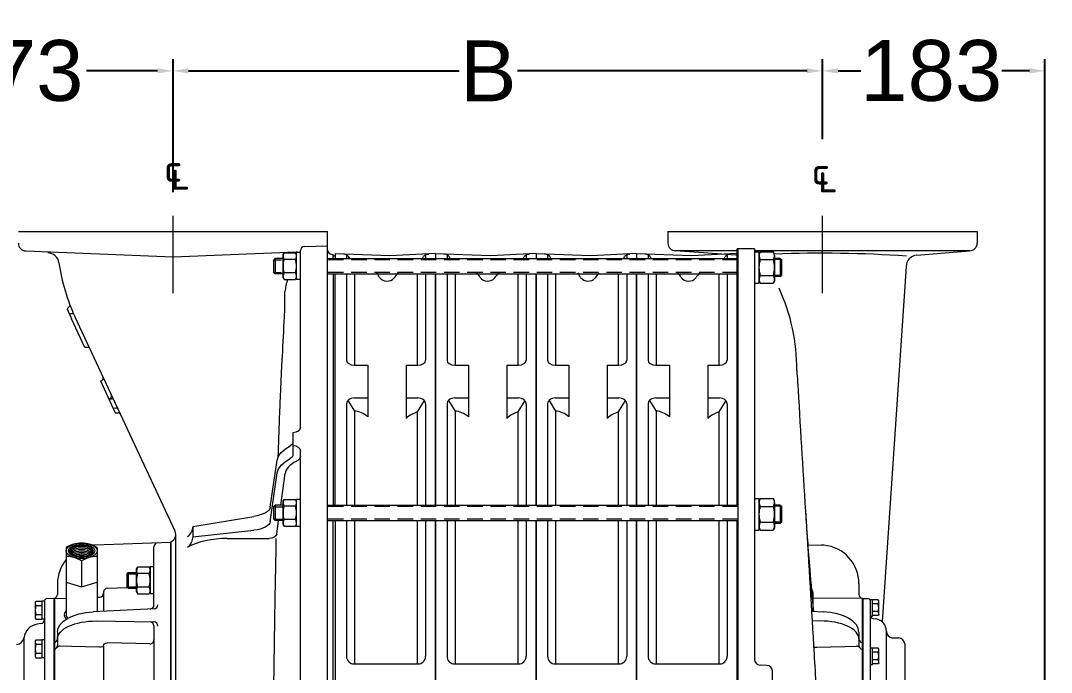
# Model space of a CAD drawing. Header units: millimetres. Extents: x -1229 to 6348, y -522 to 5252.
# Drawn here: x 1313 to 2159, y 1467 to 2003 of the extents above; entities that cross this region are included whole.
import ezdxf

# ---------------------------------------------------------------- set-up
doc = ezdxf.new("R2010")
doc.units = ezdxf.units.MM
doc.header["$LTSCALE"] = 25.4
doc.linetypes.add('CENTER', pattern=[2, 1.25, -0.25, 0.25, -0.25])
doc.linetypes.add('HIDDEN', pattern=[0.375, 0.25, -0.125])
doc.layers.get('Defpoints').update_dxf_attribs({"lineweight": 5})
for name, color, linetype, lineweight in [('CEN', 3, 'CENTER', 5), ('HID', 6, 'HIDDEN', 5), ('HID-HIDE', 6, 'HIDDEN', 5), ('OBJ', 7, 'Continuous', 5), ('TEXT', 104, 'Continuous', 5), ('TEXT @ 1', 104, 'Continuous', 5)]:
    doc.layers.add(name, color=color, linetype=linetype, lineweight=lineweight)
doc.styles.get("Standard").update_dxf_attribs({"font": 'arial.ttf'})
doc.dimstyles.new('STANDARD 2 PLCS$0', dxfattribs={"dimtxt": 25.4, "dimasz": 12.7, "dimexe": 9.525, "dimexo": 15.875, "dimgap": 5.08, "dimtad": 0, "dimzin": 4, "dimdsep": 46, "dimtxsty": 'Standard', "dimcen": 2.286, "dimaunit": 1, "dimadec": 0, "dimazin": 1, "dimtfac": 1, "dimtofl": 0, "dimtmove": 0, "dimatfit": 3, "dimfxl": 25.4, "dimtolj": 1, "dimtzin": 4, "dimarcsym": 0})
doc.dimstyles.new('STANDARD 2 PLCS$3', dxfattribs={"dimtxt": 25.4, "dimasz": 12.7, "dimexe": 4.572, "dimexo": 1.5875, "dimgap": 2.286, "dimtad": 0, "dimtih": 1, "dimtoh": 1, "dimzin": 4, "dimdsep": 46, "dimtxsty": 'Standard', "dimcen": 2.286, "dimaunit": 1, "dimadec": 0, "dimazin": 1, "dimtfac": 1, "dimtofl": 0, "dimtmove": 1, "dimatfit": 3, "dimfxl": 25.4, "dimtolj": 1, "dimtzin": 4, "dimarcsym": 0})

# ---------------------------------------------------------------- blocks, each defined once
blk = doc.blocks.new('discharge side view')
at = {"color": 7, "lineweight": 5}
blk.add_line((-123.44, 360.25), (-137.61, 360.25), dxfattribs=at)
at = {"lineweight": 5}
blk.add_arc((-246.58, 261.69), 158.01, 359.52057, 24.79754, dxfattribs=at)
at = {"layer": 'CEN', "color": 5, "lineweight": 5, "ltscale": 2}
blk.add_line((-67.46, 323.85), (-67.46, 391.16), dxfattribs=at)
at = {"layer": 'HID-HIDE', "lineweight": 5}
for p, q in [((-101.23, 351.54), (-106.85, 351.54)), ((-101.23, 338.43), (-106.85, 338.43)), ((-101.23, 148.79), (-106.85, 148.79)), ((-101.23, 135.67), (-106.85, 135.67))]:
    blk.add_line(p, q, dxfattribs=at)
at = {"layer": 'HID-HIDE', "color": 7, "linetype": 'Continuous', "lineweight": 5, "ltscale": 2}
for p, q in [((-72.14, 33.1), (-49.17, 33.63)), ((-35, 21.08), (-35, -73.26)), ((-34.65, 21.08), (-34.65, -73.15))]:
    blk.add_line(p, q, dxfattribs=at)
blk.add_ellipse((-72.29, 33.99), major_axis=(3.1, 0), ratio=0.285548, start_param=3.768141, end_param=4.759531, dxfattribs=at)
at = {"layer": 'OBJ', "lineweight": 5}
for p, q in [((-194.46, 374.65), (59.54, 374.65)), ((59.54, 374.65), (59.54, 365.12)), ((53.19, 358.77), (-123.44, 358.77)), ((9.95, 355.07), (53.19, 358.77)), ((-102.16, 352.48), (-106.85, 352.48)), ((-102.16, 352.48), (-100.97, 351.28)), ((-102.16, 352.48), (-102.16, 337.5)), ((-100.97, 338.69), (-100.97, 351.28)), ((-102.16, 337.5), (-100.97, 338.69)), ((1.13, 345.77), (-18.6, 54.02)), ((-102.16, 337.5), (-106.85, 337.5)), ((-102.16, 149.72), (-106.85, 149.72)), ((-102.16, 149.72), (-100.97, 148.52)), ((-102.16, 149.72), (-102.16, 134.74)), ((-100.97, 135.94), (-100.97, 148.52)), ((-102.16, 134.74), (-100.97, 135.94)), ((-102.16, 134.74), (-106.85, 134.74)), ((-34.65, -73.15), (-34.65, 73.15)), ((-34.65, 72.98), (-34.37, 72.98)), ((-34.37, 72.98), (-34.37, -72.98)), ((-29.33, 72.73), (-34.37, 72.91)), ((-28.17, -71.53), (-28.17, 72.31)), ((-28.17, 72.31), (-26.3, 72.31)), ((-26.3, 58.66), (-26.3, 72.31)), ((-21.8, 71.97), (-26.3, 71.97)), ((-21.8, 68.73), (-26.3, 68.73)), ((-21.3, 71.1), (-21.8, 71.97)), ((-21.3, 59.86), (-21.3, 71.1)), ((-21.8, 62.24), (-26.3, 62.24)), ((-21.3, 59.86), (-21.8, 58.99)), ((-28.17, 58.66), (-26.3, 58.66)), ((-21.8, 58.99), (-26.3, 58.99)), ((-25.94, 56.55), (-23.59, 56.22)), ((-14.99, -71.07), (-14.99, 46.33)), ((-10.17, 40.86), (-4.82, 40.67)), ((0, 35.68), (0, -35.68)), ((-28.17, 32.61), (-26.3, 32.61)), ((-26.3, 18.96), (-26.3, 32.61)), ((-21.8, 32.28), (-26.3, 32.28)), ((-21.8, 29.03), (-26.3, 29.03)), ((-21.3, 31.41), (-21.8, 32.28)), ((-21.3, 20.17), (-21.3, 31.41)), ((-28.17, 18.96), (-26.3, 18.96)), ((-21.8, 22.54), (-26.3, 22.54)), ((-21.8, 19.3), (-26.3, 19.3)), ((-21.3, 20.17), (-21.8, 19.3))]:
    blk.add_line(p, q, dxfattribs=at)
at = {"layer": 'OBJ', "color": 7, "lineweight": 5}
for p, q in [((-194.46, 374.65), (-194.46, 365.12)), ((-138.69, 355.15), (-188.11, 358.77)), ((-137.61, 358.77), (-188.11, 358.77)), ((-137.61, 149.72), (-137.61, 360.25)), ((-137.02, 360.25), (-137.02, -368.3)), ((-123.44, 360.25), (-123.44, 156.29)), ((-123.44, 357.97), (-119.65, 357.97)), ((-119.65, 356.23), (-118.64, 357.97)), ((-119.65, 357.97), (-119.65, 332.01)), ((-118.64, 357.97), (-114.71, 357.97)), ((-118.64, 357.97), (-107.85, 357.97)), ((-118.64, 351.48), (-107.85, 351.48)), ((-106.85, 354.75), (-106.85, 333.75)), ((-123.44, 332.01), (-119.65, 332.01)), ((-119.65, 333.75), (-118.64, 332.01)), ((-118.64, 338.5), (-107.85, 338.5)), ((-118.64, 332.01), (-107.85, 332.01)), ((-106.85, 333.75), (-107.85, 332.01)), ((-123.44, 156.29), (-123.44, 23.26)), ((-123.44, 155.21), (-119.65, 155.21)), ((-119.65, 153.47), (-118.64, 155.21)), ((-119.65, 155.21), (-119.65, 129.25)), ((-118.64, 155.21), (-114.71, 155.21)), ((-118.64, 155.21), (-107.85, 155.21)), ((-106.85, 153.47), (-107.85, 155.21)), ((-118.64, 148.72), (-107.85, 148.72)), ((-106.85, 151.99), (-106.85, 130.99)), ((-118.64, 135.74), (-107.85, 135.74)), ((-137.61, -130.67), (-137.61, 131.1)), ((-123.44, 129.25), (-119.65, 129.25)), ((-119.65, 130.99), (-118.64, 129.25)), ((-118.64, 129.25), (-107.85, 129.25)), ((-106.85, 130.99), (-107.85, 129.25)), ((-113.28, 18.08), (-118.62, 18.27)), ((-108.46, -12.23), (-108.46, 13.09))]:
    blk.add_line(p, q, dxfattribs=at)
at = {"layer": 'OBJ', "color": 7, "linetype": 'Continuous', "lineweight": 5}
for p, q in [((-79.81, 117.28), (-68.19, 116.87)), ((-37.54, 85.14), (-37.54, 76.47)), ((-75.39, 78.24), (-75.39, 62.59)), ((-35, 73.12), (-75.39, 73.41)), ((-35, 73.26), (-35, 21.08)), ((-34.65, 73.15), (-35, 73.15)), ((-34.65, 73.15), (-34.65, 21.08)), ((-76.54, 62.65), (-66.89, 62.19)), ((-69.29, 54.6), (-76.06, 54.48)), ((-37.54, 45.32), (-37.54, 34.48)), ((-49.17, 33.63), (-39.62, 33.85))]:
    blk.add_line(p, q, dxfattribs=at)
at = {"layer": 'OBJ', "lineweight": 5}
for points in [[(-88.58, 260.37, 0.000052), (-88.01, 251.08, 0.000051), (-81.48, 144.81, 0.005285), (-78.03, 96.91, 0.003158), (-74.96, 62.57, 0.003158)], [(-81.48, 144.81, -0.001333), (-81.04, 137.75, -0.000057), (-74.44, 27.41, 0.000233), (-72.81, 0.38, 0.000175), (-70.92, -30.71, 0.000051), (-64.39, -136.99, 0.005285), (-60.93, -184.88, 0.004801), (-56.11, -237.06, 0.046519)]]:
    blk.add_lwpolyline(points, format="xyb", dxfattribs=at)
at = {"layer": 'OBJ', "color": 7, "lineweight": 5}
for centre, radius, start, end in [((-188.11, 365.12), 6.35, 180, 270), ((-113.9, 354.72), 5.75, 154.38425, 214.38425), ((-112.59, 354.72), 5.75, 325.61575, 34.38425), ((-139.5, 345.53), 9.65, 78.75636, 85.18659), ((-98.17, 344.99), 21.48, 162.41205, 197.58795), ((-112.59, 354.72), 5.75, 325.61575, 0.31201), ((-128.32, 344.99), 21.48, 342.41205, 17.58795), ((-113.9, 335.25), 5.75, 145.61575, 205.61575), ((-112.59, 335.25), 5.75, 334.38425, 34.38425), ((-113.9, 151.96), 5.75, 154.38425, 214.38425), ((-112.59, 151.96), 5.75, 325.61575, 25.61575), ((-98.17, 142.23), 21.48, 162.41205, 197.58795), ((-112.59, 151.96), 5.75, 325.61575, 0.31201), ((-128.32, 142.23), 21.48, 342.41205, 17.58795), ((-113.9, 132.5), 5.75, 145.61575, 205.61575), ((-112.59, 132.5), 5.75, 334.38425, 34.38425), ((-118.45, 23.26), 5, 180, 268), ((-113.45, 13.09), 5, 0, 88)]:
    blk.add_arc(centre, radius, start, end, dxfattribs=at)
at = {"layer": 'OBJ', "lineweight": 5}
for centre, radius, start, end in [((53.19, 365.12), 6.35, 270, 0), ((-68.19, -650.79), 1007.54, 86.03861, 92.19884), ((10.78, 345.45), 9.65, 94.89591, 178.10531), ((-29.37, 71.53), 1.2, 0, 88), ((-24.17, 70.35), 2.87, 325.61575, 25.61575), ((-32.04, 65.48), 10.74, 342.41205, 17.58795), ((-24.17, 60.62), 2.87, 334.38425, 34.38425), ((-25.58, 59.12), 2.6, 180, 262), ((-24.98, 46.33), 9.99, 0, 82), ((-9.99, 45.85), 5, 180, 268), ((-5, 35.68), 5, 0, 88), ((-24.17, 30.66), 2.87, 325.61575, 25.61575), ((-32.04, 25.79), 10.74, 342.41205, 17.58795), ((-24.17, 20.92), 2.87, 334.38425, 34.38425)]:
    blk.add_arc(centre, radius, start, end, dxfattribs=at)
at = {"layer": 'OBJ', "color": 7, "linetype": 'Continuous', "lineweight": 5}
for centre, radius, start, end in [((-69.29, 85.14), 31.75, 84.83271, 88), ((-69.29, 85.14), 31.75, 0, 84.83271), ((-78.69, 78.24), 3.3, 0, 51.72704), ((-34.24, 76.47), 3.3, 180, 256.65764), ((-34.24, 39.98), 3.3, 180, 256.65764), ((-34.24, 34.48), 3.3, 180, 256.65764), ((-39.54, 30.55), 3.3, 36.58387, 91.31416)]:
    blk.add_arc(centre, radius, start, end, dxfattribs=at)
for centre, ratio, start_param, end_param in [((-69.29, 45.32), 0.532963, 0, 1.49504), ((-69.29, 39.82), 0.465526, 6.283185, 7.853982)]:
    blk.add_ellipse(centre, major_axis=(31.75, 0), ratio=ratio, start_param=start_param, end_param=end_param, dxfattribs=at)
blk = doc.blocks.new('INTER3')
at = {"layer": 'OBJ', "lineweight": 5}
for p, q in [((45.08, 709.91), (0, 711.44)), ((0, 711.44), (0, 707.7)), ((82.55, 711.65), (45.08, 709.91)), ((82.55, 711.65), (82.55, 708.7)), ((82.55, 711.22), (82.55, 707.7)), ((9.41, 710.59), (9.41, 707.7)), ((12.03, 707.7), (11.18, 709.34)), ((71.97, 707.7), (72.65, 709.17)), ((74.42, 710.42), (74.42, 707.7)), ((0, 504.94), (0, 695)), ((9.41, 695), (9.41, 624.19)), ((15.99, 695), (15.99, 619.99)), ((67.52, 695), (67.52, 619.99)), ((74.42, 695), (74.42, 624.19)), ((82.55, 695), (82.55, 504.94)), ((82.55, 505.15), (82.55, 695)), ((15.76, 619.99), (26.94, 619.99)), ((26.94, 619.99), (26.94, 577.5)), ((58.42, 619.99), (58.42, 576.23)), ((58.42, 619.99), (68.07, 619.99)), ((15.76, 593.05), (26.94, 593.05)), ((58.42, 593.05), (68.07, 593.05)), ((9.41, 588.29), (9.41, 504.94)), ((10.62, 591.08), (15.99, 582.32)), ((73.23, 591.06), (67.52, 581.53)), ((74.42, 588.29), (74.42, 504.94)), ((15.99, 582.32), (15.99, 504.94)), ((67.52, 581.53), (67.52, 504.94)), ((0, 492.24), (0, 218.2)), ((9.41, 492.24), (9.41, 380.83)), ((15.99, 492.24), (15.99, 374.48)), ((67.52, 492.24), (67.52, 374.48)), ((74.42, 492.24), (74.42, 380.83)), ((82.55, 218.2), (82.55, 492.24)), ((82.55, 492.24), (82.55, 218.41)), ((15.76, 374.48), (68.07, 374.48))]:
    blk.add_line(p, q, dxfattribs=at)
for centre, radius, start, end in [((6.69, 704.85), 6.35, 45, 88), ((77.14, 704.68), 6.35, 92, 135), ((8.44, 677.06), 31.84, 28.0626, 36.02995), ((79.05, 672.14), 36.2, 139.21703, 147.4137), ((42.72, 696.93), 7.88, 218.38679, 317.80734), ((15.76, 380.83), 6.35, 180, 270), ((68.07, 380.83), 6.35, 270, 0)]:
    blk.add_arc(centre, radius, start, end, dxfattribs=at)
for centre, major_axis, ratio, start_param, end_param in [((15.76, 624.19), (-6.35, 0), 0.661541, 0, 1.570796), ((68.07, 624.19), (6.35, 0), 0.661541, 4.712389, 6.283185), ((15.76, 588.29), (-6.35, 0), 0.749909, 4.712389, 6.283185), ((68.07, 588.29), (6.35, 0), 0.749909, 0, 1.570796), ((15, 540.99), (0, -41.36), 0.6141, 2.652302, 3.102686), ((72.9, 532.4), (0, 49.92), 0.605455, 0.178799, 0.499506)]:
    blk.add_ellipse(centre, major_axis=major_axis, ratio=ratio, start_param=start_param, end_param=end_param, dxfattribs=at)
blk = doc.blocks.new('*D23')
at = {"layer": 'Defpoints', "color": 0, "linetype": 'Continuous', "ltscale": 3, "transparency": 16777216}
for p in [(1971.4, 1961.52), (1438, 1894.61), (1971.4, 1894.17)]:
    blk.add_point(p, dxfattribs=at)
at = {"layer": 'TEXT', "color": 0, "linetype": 'Continuous', "lineweight": -2, "ltscale": 3, "transparency": 16777216}
for p, q in [((1438, 1910.49), (1438, 1971.04)), ((1971.4, 1910.05), (1971.4, 1971.04)), ((1450.7, 1961.52), (1672.95, 1961.52)), ((1958.7, 1961.52), (1720.87, 1961.52))]:
    blk.add_line(p, q, dxfattribs=at)
at = {"layer": 'TEXT', "color": 0, "linetype": 'Continuous', "ltscale": 3, "transparency": 16777216}
for points in [[(1450.7, 1963.64), (1450.7, 1959.4), (1438, 1961.52)], [(1958.7, 1963.64), (1958.7, 1959.4), (1971.4, 1961.52)]]:
    blk.add_solid(points, dxfattribs=at)
at = {"layer": 'TEXT', "color": 0, "linetype": 'Continuous', "lineweight": 5, "ltscale": 3, "transparency": 16777216, "insert": (1696.91, 1961.52), "char_height": 50, "attachment_point": 5}
blk.add_mtext('\\A1;B', dxfattribs=at)
blk = doc.blocks.new('MC5-Inlet p1')
at = {"layer": 'CEN', "color": 5, "lineweight": 5, "ltscale": 2}
blk.add_line((272.7, 323.85), (272.7, 391.16), dxfattribs=at)
at = {"layer": 'HID', "color": 7, "linetype": 'Continuous', "lineweight": 5}
blk.add_ellipse((197.63, 112.2), major_axis=(-10.79, 0), ratio=0.5, dxfattribs=at)
at = {"layer": 'HID-HIDE', "color": 7, "lineweight": 5}
for p, q in [((355.51, 351.26), (363.08, 351.26)), ((355.51, 341), (363.08, 341))]:
    blk.add_line(p, q, dxfattribs=at)
at = {"layer": 'HID-HIDE', "color": 7, "linetype": 'Continuous', "lineweight": 5}
for p, q in [((355.51, 148.5), (363.08, 148.5)), ((355.51, 138.24), (363.08, 138.24))]:
    blk.add_line(p, q, dxfattribs=at)
at = {"layer": 'HID-HIDE', "color": 7, "linetype": 'Continuous', "lineweight": 5, "ltscale": 2}
for p, q in [((357.12, 99.63), (357.36, 114.31)), ((234.85, 93.35), (242.78, 93.35)), ((377.35, 77.82), (377.35, 95.67)), ((234.85, 82.63), (242.78, 82.63)), ((355.44, 0), (356.68, 73.64)), ((257.07, 43.66), (257.07, -50.51)), ((270.53, 43.66), (270.53, -119.13)), ((271.29, -119.27), (271.29, 43.66)), ((274.99, 0), (274.99, 43.66)), ((377.35, -194.17), (377.35, 43.66)), ((399.7, -298.05), (399.7, 43.66)), ((404.23, -137.02), (404.23, 43.66)), ((405.75, 43.66), (405.75, -137.02)), ((159.52, 38.1), (160.08, 39.08)), ((159.52, 38.1), (159.52, 25.4)), ((160.08, 39.08), (165.07, 39.08)), ((160.08, 35.42), (165.07, 35.42)), ((165.07, 39.19), (165.07, 24.31)), ((167.05, 39.19), (165.07, 39.19)), ((167.05, 40.68), (167.05, -71.19)), ((215.67, 33.89), (215.67, -33.89)), ((253.7, 35.79), (218.77, 36.53)), ((159.52, 25.4), (160.08, 24.42)), ((160.08, 28.08), (165.07, 28.08)), ((212.42, 33.1), (189.45, 33.63)), ((160.08, 24.42), (165.07, 24.42)), ((167.05, 24.31), (165.07, 24.31)), ((174.93, 21.08), (174.93, -73.15)), ((175.28, 21.08), (175.28, -73.26))]:
    blk.add_line(p, q, dxfattribs=at)
for centre, radius, start, end in [((162.76, 37.25), 3.25, 154.38425, 214.38425), ((171.65, 31.75), 12.13, 162.41205, 197.58795), ((253.77, 39.1), 3.3, 268.79763, 0), ((162.76, 26.25), 3.25, 145.61575, 205.61575)]:
    blk.add_arc(centre, radius, start, end, dxfattribs=at)
at = {"layer": 'HID-HIDE', "color": 7, "linetype": 'Continuous', "lineweight": 5, "ltscale": 2, "extrusion": (0, 0, -1)}
for centre, major_axis, ratio, start_param, end_param in [((212.57, 33.99), (-3.1, 0), 0.285548, 3.153319, 4.759531), ((218.77, 33.89), (3.1, 0), 0.84827, 3.141593, 4.712389)]:
    blk.add_ellipse(centre, major_axis=major_axis, ratio=ratio, start_param=start_param, end_param=end_param, dxfattribs=at)
at = {"layer": 'OBJ', "lineweight": 5}
for p, q in [((145.7, 374.65), (399.7, 374.65)), ((151.83, 358.56), (272.7, 353.9)), ((272.7, 353.9), (373.94, 357.88)), ((188.29, 313.73), (185.75, 311.15)), ((191.16, 306.92), (187.52, 306.92)), ((200.28, 279.4), (189.34, 302.87)), ((274.39, 128.29), (192.33, 304.27)), ((203.93, 279.4), (200.28, 279.4)), ((213.14, 251.83), (225.33, 225.68)), ((213.14, 251.83), (213.27, 251.83)), ((219.97, 237.17), (220.11, 237.18)), ((219.97, 237.17), (222.28, 237.09)), ((167.05, 71.19), (167.05, -71.19)), ((164.21, 52.4), (161.22, 51.98)), ((150.29, 40.39), (150.29, -69.38))]:
    blk.add_line(p, q, dxfattribs=at)
at = {"layer": 'OBJ', "color": 7, "lineweight": 5}
for p, q in [((399.7, 43.66), (399.7, 374.65)), ((363.07, 355.66), (363.92, 357.13)), ((363.07, 336.61), (363.07, 355.66)), ((363.92, 357.13), (373.33, 357.13)), ((374.18, 355.66), (373.33, 357.13)), ((377.35, 357.22), (374.18, 357.22)), ((374.18, 335.04), (374.18, 357.22)), ((377.35, 213.94), (377.35, 358.94)), ((380.54, 362.24), (399.7, 362.91)), ((402.89, 356.04), (404.23, 355.77)), ((404.23, 352.48), (404.23, 355.77)), ((355.15, 350.89), (356.73, 352.48)), ((355.15, 350.89), (355.15, 341.37)), ((363.08, 352.48), (356.73, 352.48)), ((356.73, 352.48), (356.73, 339.78)), ((373.33, 351.63), (363.92, 351.63)), ((405.75, 355.22), (405.75, 352.48)), ((356.73, 339.78), (355.15, 341.37)), ((363.08, 339.78), (356.73, 339.78)), ((373.33, 340.63), (363.92, 340.63)), ((404.23, 339.78), (404.23, 149.72)), ((405.75, 149.72), (405.75, 339.78)), ((363.07, 336.61), (363.92, 335.13)), ((363.92, 335.13), (373.33, 335.13)), ((374.18, 336.61), (373.33, 335.13)), ((377.35, 335.04), (374.18, 335.04)), ((364.67, 325.23), (364.65, 324.9))]:
    blk.add_line(p, q, dxfattribs=at)
at = {"layer": 'OBJ', "color": 7, "linetype": 'Continuous', "lineweight": 5}
for p, q in [((223.51, 229.58), (225.82, 229.5)), ((225.33, 225.68), (227.64, 225.6)), ((371, 209.26), (371, 190.31)), ((352.59, 148), (358.36, 186.67)), ((377.35, 95.67), (377.35, 194.17)), ((352.45, 136.04), (358.36, 176.23)), ((361.18, 149.72), (364.68, 175.69)), ((363.07, 152.9), (363.92, 154.37)), ((363.07, 133.85), (363.07, 152.9)), ((363.92, 154.37), (373.33, 154.37)), ((374.18, 152.9), (373.33, 154.37)), ((374.18, 132.29), (374.18, 154.46)), ((377.35, 154.46), (374.18, 154.46)), ((355.15, 148.13), (356.73, 149.72)), ((355.15, 148.13), (355.15, 138.61)), ((356.73, 149.72), (356.73, 137.02)), ((363.08, 149.72), (356.73, 149.72)), ((373.33, 148.87), (363.92, 148.87)), ((289.01, 132.19), (339.09, 140.44)), ((356.73, 137.02), (355.15, 138.61)), ((363.08, 137.02), (356.73, 137.02)), ((357.99, 126), (359.47, 137.02)), ((373.33, 137.87), (363.92, 137.87)), ((404.23, 43.66), (404.23, 137.02)), ((405.75, 137.02), (405.75, 43.66)), ((289.01, 132.19), (287.81, 127.87)), ((289.01, 132.19), (289.1, 123.83)), ((289.1, 123.83), (339.01, 129.12)), ((363.07, 133.85), (363.92, 132.37)), ((363.92, 132.37), (373.33, 132.37)), ((374.18, 133.85), (373.33, 132.37)), ((377.35, 132.29), (374.18, 132.29)), ((270.53, 119.04), (208.46, 116.87)), ((270.53, 119.13), (270.53, 43.66)), ((271.29, 119.13), (270.53, 119.13)), ((271.29, 43.66), (271.29, 119.78)), ((274.99, 43.66), (274.99, 125.58)), ((289.1, 123.83), (287.79, 119.22)), ((317.28, 122.35), (351.54, 122.35)), ((357.36, 114.31), (357.5, 122.35)), ((184.93, 114.88), (184.93, 59.73)), ((210.33, 114.88), (210.33, 62.34)), ((257.07, 67.7), (257.07, 115.38)), ((197.63, 103.88), (197.63, 82.76)), ((234.85, 93.35), (235.84, 94.34)), ((234.85, 93.35), (234.85, 82.63)), ((235.84, 94.34), (235.84, 81.64)), ((235.84, 94.34), (242.78, 94.34)), ((242.78, 97.51), (243.63, 98.99)), ((242.78, 78.46), (242.78, 97.51)), ((243.63, 98.99), (253.05, 98.99)), ((253.05, 93.49), (243.63, 93.49)), ((253.9, 97.51), (253.05, 98.99)), ((253.9, 99.08), (253.9, 76.9)), ((257.07, 99.08), (253.9, 99.08)), ((356.68, 73.64), (357.12, 99.63)), ((177.82, 85.14), (177.82, 76.47)), ((184.93, 86.42), (197.63, 82.76)), ((197.63, 82.76), (210.33, 86.42)), ((215.67, 78.24), (215.67, 62.59)), ((218.87, 81.54), (235.44, 82.04)), ((234.85, 82.63), (235.84, 81.64)), ((235.84, 81.64), (242.78, 81.64)), ((242.78, 78.46), (243.63, 76.99)), ((253.05, 82.49), (243.63, 82.49)), ((243.63, 76.99), (253.05, 76.99)), ((253.9, 78.46), (253.05, 76.99)), ((257.07, 76.9), (253.9, 76.9)), ((377.35, 43.66), (377.35, 77.82)), ((159.52, 69.85), (160.08, 70.83)), ((159.52, 69.85), (159.52, 57.15)), ((160.08, 70.83), (165.07, 70.83)), ((167.05, 70.94), (165.07, 70.94)), ((165.07, 70.94), (165.07, 56.06)), ((167.05, 71.19), (167.05, 40.68)), ((174.93, 72.94), (168.52, 72.71)), ((174.93, 73.15), (174.93, 21.08)), ((174.93, 73.15), (175.28, 73.15)), ((175.28, 73.12), (184.93, 73.41)), ((175.28, 73.26), (175.28, 21.08)), ((210.33, 74.17), (212.47, 74.23)), ((160.08, 67.17), (165.07, 67.17)), ((160.08, 59.83), (165.07, 59.83)), ((257.11, 64.55), (207.17, 62.19)), ((159.52, 57.15), (160.08, 56.17)), ((160.08, 56.17), (165.07, 56.17)), ((167.05, 56.06), (165.07, 56.06)), ((209.57, 54.6), (257.01, 53.76)), ((177.82, 45.32), (177.82, 34.48)), ((257.07, 50.51), (257.07, 43.66)), ((189.45, 33.63), (179.9, 33.85))]:
    blk.add_line(p, q, dxfattribs=at)
at = {"layer": 'OBJ', "color": 7, "lineweight": 5}
blk.add_lwpolyline([(359.11, 189.26, -0.000026), (360.22, 221.39, -0.001922), (360.26, 222.48, -0.000711), (360.91, 237.33, -0.000416), (362.08, 262.73, -0.001711), (362.55, 272.1, 0.000498), (364.25, 304.26, 0.008016), (364.43, 309.45, 0.002696), (364.65, 324.9)], format="xyb", dxfattribs=at)
at = {"layer": 'OBJ', "lineweight": 5}
for centre, radius, start, end in [((152.05, 364.91), 6.35, 180, 268), ((169.52, 347.4), 9.65, 8.18042, 88), ((336.2, 371.36), 158.75, 188.18042, 205), ((336.2, 371.36), 162.05, 201.81133, 205), ((213.19, 254.12), 2.29, 272, 25), ((220.03, 239.46), 2.29, 272, 25), ((222.2, 234.81), 2.29, 25, 88), ((162.99, 39.4), 12.7, 98, 172.98551), ((163.75, 55.67), 3.3, 278, 0), ((144.08, 41.73), 6.35, 272, 352.98551)]:
    blk.add_arc(centre, radius, start, end, dxfattribs=at)
at = {"layer": 'OBJ', "color": 7, "lineweight": 5}
for centre, radius, start, end in [((367.93, 354.38), 4.87, 154.38425, 214.38425), ((369.31, 354.38), 4.87, 325.61575, 25.61575), ((374.05, 354.58), 3.3, 53.18326, 92), ((380.65, 358.94), 3.3, 92, 180), ((403.01, 359.34), 3.3, 180, 268), ((381.26, 346.13), 18.2, 162.41205, 197.58795), ((355.98, 346.13), 18.2, 342.41205, 17.58795), ((367.93, 337.88), 4.87, 145.61575, 205.61575), ((369.31, 337.88), 4.87, 334.38425, 34.38425), ((395.64, 323.15), 31.04, 157.28276, 176.14636)]:
    blk.add_arc(centre, radius, start, end, dxfattribs=at)
at = {"layer": 'OBJ', "color": 7, "linetype": 'Continuous', "lineweight": 5}
for centre, radius, start, end in [((225.74, 227.21), 2.29, 25, 88), ((227.56, 223.32), 2.29, 25, 88), ((367.93, 151.62), 4.87, 154.38425, 214.38425), ((369.31, 151.62), 4.87, 325.61575, 25.61575), ((381.26, 143.37), 18.2, 162.41205, 197.58795), ((355.98, 143.37), 18.2, 342.41205, 17.58795), ((367.93, 135.12), 4.87, 145.61575, 205.61575), ((369.31, 135.12), 4.87, 334.38425, 34.38425), ((268.59, 125.58), 6.4, 294.99443, 25), ((281.68, 129.54), 6.35, 297.77119, 344.82828), ((197.56, 94.97), 23.58, 89.82152, 122.38271), ((197.71, 94.97), 23.58, 57.61729, 90.17848), ((260.37, 115.38), 3.3, 92, 180), ((281.68, 120.96), 6.35, 297.77119, 344.09116), ((209.57, 85.14), 31.75, 92, 95.16729), ((209.57, 85.14), 31.75, 140.89578, 180), ((185.01, 83.97), 23.58, 57.61729, 90.17848), ((210.26, 83.97), 23.58, 89.82152, 122.38271), ((247.65, 96.24), 4.87, 154.38425, 214.38425), ((260.98, 87.99), 18.2, 162.41205, 197.58795), ((249.03, 96.24), 4.87, 325.61575, 25.61575), ((235.7, 87.99), 18.2, 342.41205, 17.58795), ((174.52, 76.47), 3.3, 283.34236, 0), ((212.37, 77.53), 3.3, 271.72111, 0), ((218.97, 78.24), 3.3, 91.72111, 180), ((247.65, 79.74), 4.87, 145.61575, 205.61575), ((249.03, 79.74), 4.87, 334.38425, 34.38425), ((162.76, 69), 3.25, 154.38425, 214.38425), ((168.58, 71.19), 1.52, 92, 180), ((256.96, 67.85), 3.3, 272.7037, 0), ((171.65, 63.5), 12.13, 162.41205, 197.58795), ((162.76, 58), 3.25, 145.61575, 205.61575), ((253.77, 67.7), 3.3, 272.7037, 0), ((253.77, 50.51), 3.3, 0, 88.98079), ((256.96, 50.45), 3.3, 0, 88.98079), ((174.52, 39.98), 3.3, 283.34236, 0), ((174.52, 34.48), 3.3, 283.34236, 0), ((179.82, 30.55), 3.3, 88.68584, 143.41613)]:
    blk.add_arc(centre, radius, start, end, dxfattribs=at)
at = {"layer": 'OBJ', "color": 7, "lineweight": 5}
blk.add_ellipse((404.99, 354), major_axis=(-0.762, 0), ratio=0.8, start_param=3.141593, end_param=6.283185, dxfattribs=at)
at = {"layer": 'OBJ', "color": 7, "linetype": 'Continuous', "lineweight": 5, "extrusion": (0, 0, -1)}
for centre, major_axis, ratio, start_param, end_param in [((371, 213.94), (-6.35, 0), 0.736389, 3.141593, 4.712389), ((395.64, 185.28), (37.38, 0), 0.500562, 3.216092, 3.920576), ((364.65, 200.73), (-6.35, 0), 0.5012, 3.141593, 3.950402), ((371, 194.17), (6.35, 0), 0.736389, -1.570796, 0), ((395.64, 174.86), (-37.38, 0), 0.500562, 0.073445, 0.778983), ((364.65, 190.31), (-6.35, 0), 0.5012, 3.141593, 3.950402), ((364.65, 190.09), (12.7, 0), 0.501, 0, 0.804034), ((338.16, 146.11), (14.41, 2.37), 0.39377, 0.083616, 1.570796), ((338.39, 134.99), (14.05, 1.49), 0.418296, 0.074162, 1.570796), ((351.33, 126.62), (-6.72, 0.08), 0.635682, 3.268058, 4.673546), ((209.57, 45.32), (-31.75, 0), 0.532963, 0, 1.49504), ((209.57, 39.82), (-31.75, 0), 0.465526, 6.283185, 7.853982)]:
    blk.add_ellipse(centre, major_axis=major_axis, ratio=ratio, start_param=start_param, end_param=end_param, dxfattribs=at)
at = {"layer": 'OBJ', "color": 7, "linetype": 'Continuous', "lineweight": 5}
for centre, major_axis, ratio, start_param, end_param in [((395.64, 174.65), (-31.03, 0), 0.500589, -0.791517, -0.067271), ((317.28, 99.91), (-44.97, 0), 0.499074, -1.570796, -0.75857), ((197.63, 110.93), (-9.53, 0), 0.5, 3.275324, 6.149454), ((197.63, 109.66), (-9.53, 0), 0.5, 3.411525, 6.013253), ((197.63, 108.39), (-9.53, 0), 0.5, 3.553109, 5.871668), ((197.63, 107.12), (-9.53, 0), 0.5, 3.704129, 5.720649), ((197.63, 105.85), (-9.53, 0), 0.5, 3.87132, 5.553458), ((197.63, 104.58), (-9.53, 0), 0.5, 4.068888, 5.35589), ((197.63, 103.31), (-9.53, 0), 0.5, 4.345181, 5.079597), ((197.63, 59.73), (-14.29, 0), 0.5, 5.807303, 6.803037), ((197.63, 59.73), (-12.7, 0), 0.5, 0, 0.472482)]:
    blk.add_ellipse(centre, major_axis=major_axis, ratio=ratio, start_param=start_param, end_param=end_param, dxfattribs=at)
for major_axis in [(-12.7, 0), (-9.53, 0)]:
    blk.add_ellipse((197.63, 112.2), major_axis=major_axis, ratio=0.5, dxfattribs=at)
blk = doc.blocks.new('*D20')
at = {"color": 0, "lineweight": -2, "transparency": 16777216}
for p, q in [((1971.4, 1905.49), (1971.4, 1971.04)), ((2154.04, 968.11), (2154.04, 1971.04)), ((1984.1, 1961.52), (2002.74, 1961.52)), ((2141.34, 1961.52), (2118.66, 1961.52))]:
    blk.add_line(p, q, dxfattribs=at)
at = {"color": 0, "transparency": 16777216}
for points in [[(1984.1, 1963.64), (1984.1, 1959.4), (1971.4, 1961.52)], [(2141.34, 1963.64), (2141.34, 1959.4), (2154.04, 1961.52)]]:
    blk.add_solid(points, dxfattribs=at)
at = {"layer": 'Defpoints', "color": 0, "transparency": 16777216}
for p in [(2154.04, 1961.52), (1971.4, 1889.61), (2154.04, 952.24)]:
    blk.add_point(p, dxfattribs=at)
at = {"color": 0, "lineweight": 5, "transparency": 16777216, "insert": (2060.7, 1961.52), "char_height": 50, "attachment_point": 5}
blk.add_mtext('\\A1;183', dxfattribs=at)
blk = doc.blocks.new('*D35')
at = {"color": 0, "lineweight": -2, "transparency": 16777216}
for p, q in [((1165.04, 1495.52), (1165.04, 1971.04)), ((1438, 1862), (1438, 1971.04)), ((1177.74, 1961.52), (1245.42, 1961.52)), ((1425.3, 1961.52), (1366.9, 1961.52))]:
    blk.add_line(p, q, dxfattribs=at)
at = {"color": 0, "transparency": 16777216}
for points in [[(1177.74, 1963.64), (1177.74, 1959.4), (1165.04, 1961.52)], [(1425.3, 1963.64), (1425.3, 1959.4), (1438, 1961.52)]]:
    blk.add_solid(points, dxfattribs=at)
at = {"layer": 'Defpoints', "color": 0, "transparency": 16777216}
for p in [(1438, 1961.52), (1438, 1846.13), (1165.04, 1479.64)]:
    blk.add_point(p, dxfattribs=at)
at = {"color": 0, "lineweight": 5, "transparency": 16777216, "insert": (1306.16, 1961.52), "char_height": 50, "attachment_point": 5}
blk.add_mtext('\\A1;273', dxfattribs=at)
blk = doc.blocks.new('*D37')
at = {"color": 0, "lineweight": -2, "transparency": 16777216}
for p, q in [((2151.76, 2455.41), (2156.33, 2455.41)), ((2154.04, 2453.12), (2154.04, 2457.7)), ((2050.59, 2229.66), (2143.46, 2432.32)), ((2037.89, 2229.66), (2050.59, 2229.66))]:
    blk.add_line(p, q, dxfattribs=at)
at = {"color": 0, "transparency": 16777216}
blk.add_solid([(2141.54, 2433.2), (2145.38, 2431.44), (2148.75, 2443.86)], dxfattribs=at)
at = {"layer": 'Defpoints', "color": 0, "transparency": 16777216}
for p in [(2159.33, 2466.95), (2148.75, 2443.86)]:
    blk.add_point(p, dxfattribs=at)
at = {"color": 0, "lineweight": 5, "transparency": 16777216, "insert": (1680.4, 2229.66), "char_height": 50, "attachment_point": 5}
blk.add_mtext('\\A1;{\\C7;ANCHOR BOLT HOLE}\\P∅25 THRU, 4X', dxfattribs=at)

msp = doc.modelspace()

# ---------------------------------------------------------------- linework, layer by layer
at = {"layer": 'HID-HIDE', "color": 7, "lineweight": 5, "ltscale": 2}
for p, q in [((1901.848, 1806.228), (1565.002, 1806.228)), ((1901.848, 1795.966), (1565.002, 1795.966)), ((1565.002, 1603.469), (1565.237, 1603.469)), ((1901.848, 1603.469), (1565.002, 1603.469)), ((1565.002, 1593.207), (1565.237, 1593.207)), ((1901.848, 1593.207), (1565.002, 1593.207))]:
    msp.add_line(p, q, dxfattribs=at)
at = {"layer": 'OBJ', "color": 7, "lineweight": 5}
for p, q in [((1565.002, 1807.447), (1901.848, 1807.447)), ((1565.002, 1794.747), (1901.848, 1794.747)), ((1565.237, 1604.688), (1565.002, 1604.688)), ((1565.002, 1604.688), (1901.848, 1604.688)), ((1565.237, 1591.988), (1565.002, 1591.988)), ((1565.002, 1591.988), (1901.848, 1591.988))]:
    msp.add_line(p, q, dxfattribs=at)

# ---------------------------------------------------------------- block references
at = {"lineweight": 5}
for name, p in [('MC5-Inlet p1', (1165.297, 1454.966)), ('discharge side view', (2038.863, 1454.966)), ('INTER3', (1571.05, 1099.747)), ('INTER3', (1653.6, 1099.747)), ('INTER3', (1736.15, 1099.747)), ('INTER3', (1818.7, 1099.747))]:
    msp.add_blockref(name, p, dxfattribs=at)

# ---------------------------------------------------------------- texts
at = {"layer": 'TEXT @ 1', "color": 7, "linetype": 'Continuous', "lineweight": 5, "ltscale": 3, "char_height": 25.4, "attachment_point": 1}
for width, heights, insert in [(280.78967, [49.772], (1404.947, 1891.841)), (402.28317, [0], (1936.795, 1889.615))]:
    msp.add_mtext_dynamic_manual_height_columns('\\pi-76.2,l101.6,t101.6;{\\fISOCPEUR|b0|i0|c0|p34;℄^I}', width=width, gutter_width=127, heights=heights, dxfattribs=dict(at, insert=insert))

# ---------------------------------------------------------------- dimensions: what is measured, and where the dimension line sits
at = {"lineweight": 5}
dim = msp.add_diameter_dim_2p(p1=(2159.332, 2466.955), p2=(2148.751, 2443.864), text='{\\C7;ANCHOR BOLT HOLE}\\P<> THRU, 4X', dimstyle='STANDARD 2 PLCS$3', override={"dimscale": 1, "dimtxt": 50, "dimdec": 0}, dxfattribs=at)
dim.commit()
dim.dimension.update_dxf_attribs({"geometry": '*D37', "text_midpoint": (2050.591, 2229.657), "dimtype": 163})
for base, p1, p2, picture, middle in [((1438.002, 1961.519), (1165.043, 1479.642), (1438.002, 1846.126), '*D35', (1306.161, 1961.519)), ((2154.042, 1961.519), (1971.402, 1889.615), (2154.042, 952.236), '*D20', (2060.698, 1961.519))]:
    dim = msp.add_linear_dim(base=base, p1=p1, p2=p2, dimstyle='STANDARD 2 PLCS$0', override={"dimscale": 1, "dimtxt": 50, "dimdec": 0, "dimpost": '\\X'}, dxfattribs=at)
    dim.commit()
    dim.dimension.update_dxf_attribs({"geometry": picture, "text_midpoint": middle, "dimtype": 160})
at = {"layer": 'TEXT', "color": 7, "linetype": 'Continuous', "lineweight": 5, "ltscale": 3}
dim = msp.add_linear_dim(base=(1971.402, 1961.519), p1=(1438.002, 1894.612), p2=(1971.402, 1894.17), text='B', dimstyle='STANDARD 2 PLCS$0', override={"dimscale": 1, "dimtxt": 50, "dimpost": '\\X'}, dxfattribs=at)
dim.commit()
dim.dimension.update_dxf_attribs({"geometry": '*D23', "text_midpoint": (1696.911, 1961.519), "dimtype": 160})

doc.saveas('drawing.dxf')
